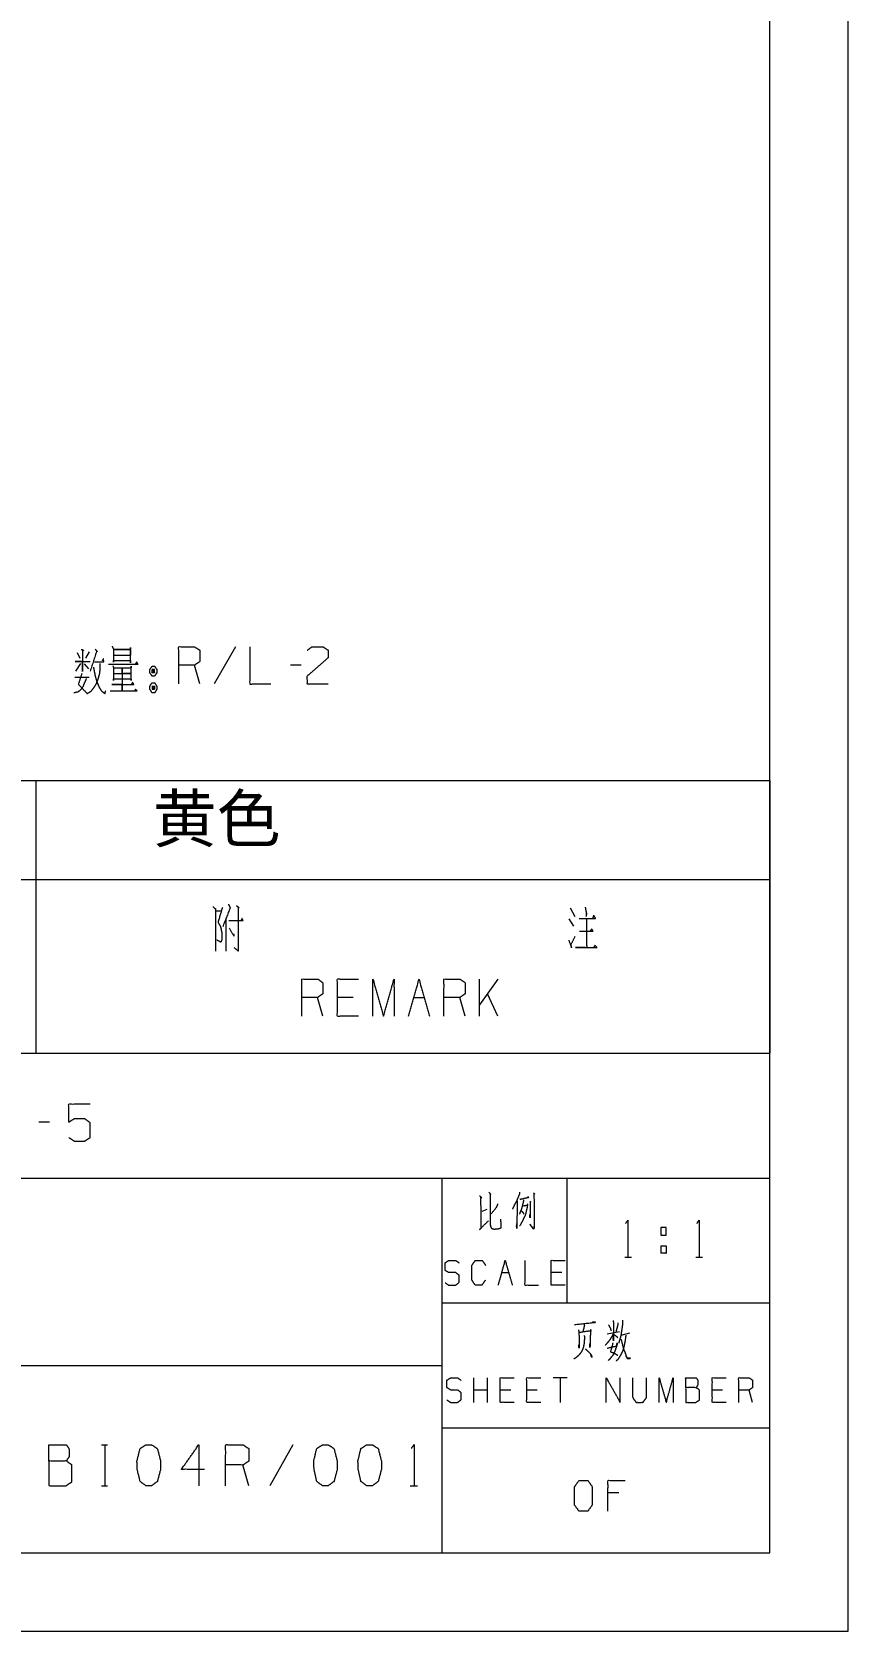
# Paper-space layout 'SHT3' of a CAD drawing. Header units: millimetres. Extents: x 0 to 210, y 0 to 297.
# Drawn here: x 157.7 to 210, y 0 to 102.4 of the extents above; entities that cross this region are included whole.
import ezdxf

# ---------------------------------------------------------------- set-up
doc = ezdxf.new("R2010")
doc.units = ezdxf.units.MM
doc.layers.add('101', color=7, linetype='Continuous', true_color=0xffffff)

psp = doc.layouts.new('SHT3')

# ---------------------------------------------------------------- linework, layer by layer
at = {"layer": '101', "color": 133, "linetype": 'Continuous', "lineweight": 18}
for p, q in [((210, 0), (210, 297)), ((205, 5), (205, 292)), ((25, 37), (205, 37)), ((25, 29), (205, 29)), ((184, 29), (184, 5)), ((192, 29), (192, 21)), ((184, 21), (205, 21)), ((75, 17), (184, 17)), ((184, 13), (205, 13)), ((25, 5), (205, 5)), ((25, 5), (205, 5)), ((0, 0), (210, 0))]:
    psp.add_line(p, q, dxfattribs=at)
at = {"layer": '101', "color": 72, "linetype": 'Continuous', "lineweight": 18}
for p, q in [((160.65, 62.64), (160.81, 62.29)), ((161.4, 62.69), (161.17, 62.29)), ((170.77, 63.01), (169.42, 60.64)), ((160.85, 61.94), (160.53, 61.44)), ((161.08, 61.91), (161.36, 61.59)), ((168.49, 60.64), (168.16, 61.84)), ((174.98, 61.84), (174.31, 61.84)), ((160.5, 61.06), (161.41, 61.06)), ((128, 54.46), (158, 54.46)), ((158, 54.46), (158, 48.11)), ((158, 54.46), (205, 54.46)), ((205, 54.46), (205, 48.11)), ((128, 48.11), (158, 48.11)), ((158, 48.11), (158, 37)), ((158, 48.11), (205, 48.11)), ((205, 48.11), (205, 37)), ((169.52, 46.1), (169.87, 46.1)), ((170.84, 46.45), (171.02, 46.3)), ((192.21, 46.3), (192.51, 45.75)), ((170.17, 45.6), (170.17, 43.53)), ((192.12, 45.6), (192.42, 45.12)), ((187.58, 41.74), (186.41, 40.09)), ((186.41, 39.36), (186.41, 41.74)), ((176.37, 39.36), (176.04, 40.56)), ((178.31, 40.56), (177.31, 40.56)), ((182.19, 40.56), (182.87, 40.56)), ((185.48, 39.36), (185.14, 40.56)), ((187.58, 39.36), (186.91, 40.79)), ((128, 37), (158, 37)), ((158, 37), (205, 37)), ((158.86, 32.57), (158.19, 32.57)), ((186.57, 26.88), (186.89, 27.01)), ((198.01, 24.65), (198.01, 24.18)), ((198.01, 24.65), (198.35, 24.65)), ((195.7, 23.93), (196.13, 23.93)), ((200.25, 23.93), (200.68, 23.93)), ((187.83, 22.95), (188.27, 22.95)), ((191.67, 22.95), (191, 22.95)), ((194.57, 19.02), (195.36, 19.18)), ((195.48, 18.95), (196.02, 19.08)), ((186.03, 14.64), (186.03, 16.21)), ((186.92, 15.43), (186.03, 15.43)), ((186.92, 14.64), (186.92, 16.21)), ((188.4, 15.43), (187.73, 15.43)), ((190.09, 15.43), (189.43, 15.43)), ((192.01, 16.21), (191.12, 16.21)), ((191.57, 16.21), (191.57, 14.64)), ((201.97, 15.43), (201.31, 15.43)), ((203.89, 14.64), (203.67, 15.43)), ((162.21, 11.92), (162.58, 11.92)), ((162.41, 11.92), (162.41, 9.3)), ((174.46, 11.92), (172.98, 9.3)), ((171.63, 9.3), (171.26, 10.63)), ((162.21, 9.3), (162.58, 9.3)), ((181.97, 9.3), (182.44, 9.3)), ((195.32, 8.85), (194.63, 8.85))]:
    psp.add_line(p, q, dxfattribs=at)
for points, knots in [([(160.9, 62.84), (161.06, 62.76), (160.99, 62.81), (160.99, 61.41), (160.99, 62.06), (160.5, 62.06), (161.48, 62.06)], [0, 0, 0.046315, 0.069119, 0.437816, 0.608996, 0.739332, 1, 1]), ([(161.79, 62.86), (161.94, 62.69), (161.89, 62.74), (161.48, 61.46)], [0, 0, 0.143537, 0.18777, 1, 1]), ([(162.88, 63.04), (162.97, 62.86), (162.97, 62.01), (162.97, 62.14), (164.06, 62.14), (164.06, 61.99), (164.06, 62.96), (164.06, 62.84), (162.97, 62.84), (164.06, 62.84), (164.06, 62.46), (162.97, 62.46)], [0, 0, 0.027306, 0.1457, 0.16311, 0.315748, 0.336641, 0.472445, 0.489856, 0.642493, 0.79513, 0.847363, 1, 1]), ([(167.15, 60.64), (167.15, 63.01), (168.16, 63.01), (168.49, 62.79), (168.49, 62.06), (168.16, 61.84), (167.15, 61.84)], [0, 0, 0.400951, 0.571035, 0.639278, 0.761674, 0.829917, 1, 1]), ([(171.7, 63.01), (171.7, 60.64), (173.04, 60.64)], [0, 0, 0.638733, 1, 1]), ([(175.37, 62.79), (175.69, 63.01), (176.38, 63.01), (176.71, 62.79), (176.71, 62.31), (175.35, 61.11), (175.37, 60.64), (176.71, 60.64)], [0, 0, 0.069693, 0.192977, 0.265274, 0.350227, 0.67474, 0.759752, 1, 1]), ([(162.1, 61.94), (162.1, 61.64), (162.07, 61.31), (161.98, 60.96), (161.84, 60.61), (161.68, 60.36), (161.5, 60.14), (161.26, 59.99)], [0, 0, 0.134095, 0.280225, 0.441581, 0.610311, 0.742764, 0.870658, 1, 1]), ([(161.68, 61.71), (161.73, 61.46), (161.79, 61.16), (161.89, 60.81), (162.03, 60.46), (162.19, 60.19), (162.42, 60.01), (162.47, 60.19)], [0, 0, 0.122116, 0.267685, 0.442437, 0.62281, 0.774614, 0.912625, 1, 1]), ([(161.75, 62.04), (162.35, 62.04), (162.32, 62.24), (162.24, 62.11)], [0, 0, 0.634137, 0.848457, 1, 1]), ([(162.65, 61.89), (164.54, 61.89), (164.45, 62.04), (164.36, 61.89)], [0, 0, 0.844517, 0.922258, 1, 1]), ([(162.93, 61.79), (162.97, 61.66), (162.97, 60.84), (162.97, 60.96), (164.1, 60.96), (164.1, 60.84), (164.1, 61.76), (164.1, 61.64), (162.97, 61.64), (162.97, 61.29), (164.1, 61.29), (163.53, 61.29), (163.53, 61.64), (163.53, 60.14), (163.53, 60.59), (162.86, 60.59), (164.27, 60.59), (164.19, 60.74), (164.11, 60.59)], [0, 0, 0.011506, 0.084582, 0.095654, 0.195852, 0.206924, 0.288858, 0.29993, 0.400128, 0.43113, 0.531328, 0.581427, 0.612428, 0.745293, 0.785152, 0.844644, 0.969891, 0.985311, 1, 1]), ([(165.6, 61.76), (165.44, 61.76), (165.3, 61.56), (165.3, 61.34), (165.44, 61.14), (165.6, 61.14), (165.74, 61.34), (165.74, 61.56), (165.6, 61.76)], [0, 0, 0.091007, 0.231143, 0.359869, 0.500003, 0.59101, 0.731141, 0.859867, 1, 1]), ([(165.44, 61.34), (165.6, 61.34), (165.44, 61.56), (165.44, 61.34)], [0, 0, 0.241155, 0.658896, 1, 1]), ([(165.6, 61.34), (165.6, 61.56), (165.44, 61.56)], [0, 0, 0.585829, 1, 1]), ([(161.24, 60.99), (161.1, 60.69), (161.01, 60.46), (160.85, 60.24), (160.69, 60.11), (160.42, 60.06)], [0, 0, 0.251054, 0.43404, 0.642625, 0.795773, 1, 1]), ([(160.94, 61.31), (160.72, 60.61), (161.26, 60.04)], [0, 0, 0.483237, 1, 1]), ([(165.74, 60.49), (165.6, 60.71), (165.44, 60.71), (165.3, 60.49), (165.3, 60.29), (165.44, 60.06), (165.6, 60.06), (165.74, 60.29), (165.74, 60.49)], [0, 0, 0.149199, 0.238509, 0.387711, 0.5, 0.649202, 0.738512, 0.887711, 1, 1]), ([(165.44, 60.49), (165.44, 60.29), (165.6, 60.29)], [0, 0, 0.556992, 1, 1]), ([(165.6, 60.49), (165.44, 60.49), (165.6, 60.29), (165.6, 60.49)], [0, 0, 0.258814, 0.674595, 1, 1]), ([(162.75, 60.19), (164.47, 60.19), (164.38, 60.29), (164.31, 60.14)], [0, 0, 0.851382, 0.917654, 1, 1]), ([(169.34, 46.38), (169.5, 46.22), (169.5, 43.53)], [0, 0, 0.074912, 1, 1]), ([(169.94, 46.33), (169.66, 45.37), (169.77, 45.2), (169.84, 45.02), (169.87, 44.85), (169.91, 44.68), (169.91, 44.48), (169.91, 44.25), (169.84, 44.1), (169.59, 44.23)], [0, 0, 0.379816, 0.458223, 0.530548, 0.598959, 0.667372, 0.744009, 0.830226, 0.89377, 1, 1]), ([(170.33, 46.53), (170.44, 46.3), (169.96, 45.08)], [0, 0, 0.1591, 1, 1]), ([(170.95, 46.35), (170.95, 43.53), (170.69, 43.75)], [0, 0, 0.890401, 1, 1]), ([(193.17, 46.35), (193.26, 45.87), (193.27, 45.98), (193.22, 45.75)], [0, 0, 0.592187, 0.716659, 1, 1]), ([(170.35, 45.48), (171.27, 45.48), (171.2, 45.62), (171.14, 45.5)], [0, 0, 0.752925, 0.888766, 1, 1]), ([(193.26, 45.6), (193.26, 43.75), (192.55, 43.75), (193.94, 43.75), (193.8, 43.9), (193.71, 43.75)], [0, 0, 0.426897, 0.590045, 0.912257, 0.959827, 1, 1]), ([(192.78, 45.62), (193.84, 45.62), (193.71, 45.83), (193.66, 45.65)], [0, 0, 0.717264, 0.876322, 1, 1]), ([(170.37, 45), (170.69, 44.48), (170.7, 44.58), (170.61, 44.6)], [0, 0, 0.760435, 0.886228, 1, 1]), ([(192.12, 44.23), (192.3, 43.73), (192.27, 43.95), (192.53, 44.48)], [0, 0, 0.393933, 0.563116, 1, 1]), ([(192.8, 44.8), (193.68, 44.8), (193.59, 44.95), (193.5, 44.83)], [0, 0, 0.729814, 0.873584, 1, 1]), ([(175.03, 39.36), (175.03, 41.74), (176.04, 41.74), (176.37, 41.51), (176.37, 40.79), (176.04, 40.56), (175.03, 40.56)], [0, 0, 0.400952, 0.571037, 0.639278, 0.761674, 0.829915, 1, 1]), ([(178.65, 39.36), (177.31, 39.36), (177.31, 41.74), (178.65, 41.74)], [0, 0, 0.265392, 0.734608, 1, 1]), ([(179.58, 39.36), (179.58, 41.74), (180.25, 39.36), (180.93, 41.74), (180.93, 39.36)], [0, 0, 0.245192, 0.5, 0.754808, 1, 1]), ([(184.13, 39.36), (184.13, 41.74), (185.14, 41.74), (185.48, 41.51), (185.48, 40.79), (185.14, 40.56), (184.13, 40.56)], [0, 0, 0.400952, 0.571037, 0.639278, 0.761674, 0.829915, 1, 1]), ([(160.11, 31.59), (160.45, 31.37), (161.14, 31.37), (161.47, 31.59), (161.47, 32.54), (161.14, 32.79), (160.45, 32.79), (160.11, 32.57), (160.11, 33.74), (161.47, 33.74)], [0, 0, 0.062228, 0.168343, 0.230572, 0.376816, 0.441265, 0.547381, 0.609609, 0.79049, 1, 1]), ([(186.41, 27.86), (186.56, 27.73), (186.47, 27.77), (186.5, 25.79), (186.41, 25.7), (186.97, 26.26)], [0, 0, 0.060255, 0.090729, 0.71461, 0.752496, 1, 1]), ([(187.01, 28.09), (187.13, 27.94), (187.08, 27.98), (187.08, 27.55), (187.08, 27.11), (187.08, 26.92), (187.08, 26.57), (187.08, 26.43), (187.08, 26.41), (187.08, 26.33), (187.1, 25.93), (187.14, 25.83), (187.2, 25.77), (187.33, 25.73), (187.6, 25.75), (187.79, 25.81), (187.8, 25.83), (187.77, 26.37)], [0, 0, 0.050888, 0.067372, 0.186119, 0.304865, 0.358583, 0.451883, 0.491466, 0.49712, 0.519738, 0.627249, 0.657961, 0.681273, 0.718989, 0.79117, 0.845839, 0.852764, 1, 1]), ([(188.97, 28.09), (188.96, 27.98), (188.78, 27.53), (188.63, 27.26), (188.52, 27.01)], [0, 0, 0.089069, 0.504979, 0.766001, 1, 1]), ([(188.99, 27.67), (189.01, 27.65), (189.04, 27.65), (189.56, 27.77), (189.51, 27.77), (189.44, 27.73)], [0, 0, 0.049781, 0.090425, 0.822292, 0.883256, 1, 1]), ([(189.86, 28.06), (189.92, 27.98), (189.89, 27.96), (189.91, 25.91), (189.91, 25.89), (189.89, 25.77), (189.86, 25.73), (189.63, 26.04), (189.86, 25.75), (189.89, 25.83)], [0, 0, 0.031371, 0.042462, 0.676474, 0.682878, 0.721568, 0.737253, 0.857567, 0.972831, 1, 1]), ([(187.08, 26.62), (187.51, 27.15), (187.58, 27.34)], [0, 0, 0.77398, 1, 1]), ([(188.81, 27.53), (188.8, 25.77), (188.78, 25.89), (188.78, 25.91), (188.8, 26.1)], [0, 0, 0.841012, 0.900786, 0.910681, 1, 1]), ([(189.22, 27.61), (189.23, 27.57), (189.16, 27.28), (189.09, 27.01), (189.01, 26.82), (188.96, 26.68)], [0, 0, 0.044894, 0.350479, 0.635591, 0.840224, 1, 1]), ([(189.22, 27.22), (189.51, 27.28), (189.48, 27.34), (189.45, 27.11), (189.4, 26.91), (189.37, 26.74), (189.31, 26.57), (189.23, 26.43), (189.16, 26.26), (189.09, 26.14), (189.01, 25.99), (188.96, 25.93)], [0, 0, 0.158182, 0.194476, 0.315843, 0.429568, 0.518472, 0.611327, 0.697145, 0.792857, 0.869066, 0.954883, 1, 1]), ([(189.07, 26.91), (189.2, 26.78), (189.23, 26.68)], [0, 0, 0.6273, 1, 1]), ([(189.64, 27.51), (189.67, 27.46), (189.64, 27.44), (189.64, 26.45), (189.63, 26.55), (189.64, 26.68)], [0, 0, 0.038712, 0.066084, 0.824707, 0.904517, 1, 1]), ([(195.77, 26.1), (195.91, 26.3), (195.91, 23.93)], [0, 0, 0.09349, 1, 1]), ([(198.01, 25.35), (198.01, 25.83), (198.35, 25.83), (198.35, 25.35), (198.01, 25.35)], [0, 0, 0.292908, 0.5, 0.792908, 1, 1]), ([(200.33, 26.1), (200.47, 26.3), (200.47, 23.93)], [0, 0, 0.09349, 1, 1]), ([(198.35, 24.65), (198.35, 24.18), (198.01, 24.18)], [0, 0, 0.585816, 1, 1]), ([(184.2, 22.3), (184.42, 22.15), (184.88, 22.15), (185.1, 22.32), (185.1, 22.78), (184.88, 22.95), (184.43, 22.95), (184.2, 23.09), (184.2, 23.57), (184.43, 23.72), (184.88, 23.72), (185.1, 23.57)], [0, 0, 0.068033, 0.184053, 0.254519, 0.372335, 0.442802, 0.555844, 0.62637, 0.748394, 0.81892, 0.931963, 1, 1]), ([(186.79, 22.47), (186.56, 22.15), (186.13, 22.15), (185.91, 22.47), (185.91, 23.41), (186.13, 23.72), (186.58, 23.72), (186.8, 23.41)], [0, 0, 0.114566, 0.243364, 0.357934, 0.638584, 0.753153, 0.88543, 1, 1]), ([(187.61, 22.15), (188.05, 23.72), (188.5, 22.15)], [0, 0, 0.499999, 1, 1]), ([(189.3, 23.72), (189.3, 22.15), (190.19, 22.15)], [0, 0, 0.638737, 1, 1]), ([(191.89, 22.15), (191, 22.15), (191, 23.72), (191.89, 23.72)], [0, 0, 0.265388, 0.734612, 1, 1]), ([(192.48, 19.62), (193.82, 19.76), (193.76, 19.78), (193.62, 19.76)], [0, 0, 0.865803, 0.905501, 1, 1]), ([(193.09, 19.68), (193.12, 19.55), (193.02, 19.16)], [0, 0, 0.238945, 1, 1]), ([(194.66, 19.6), (194.79, 19.37), (194.82, 19.22)], [0, 0, 0.640218, 1, 1]), ([(194.96, 19.87), (194.99, 19.72), (194.99, 18.58), (194.96, 18.73), (194.99, 18.85)], [0, 0, 0.094654, 0.823642, 0.918295, 1, 1]), ([(195.26, 19.72), (195.26, 19.62), (195.14, 19.14)], [0, 0, 0.174306, 1, 1]), ([(195.56, 19.91), (195.56, 19.78), (195.55, 19.55), (195.51, 19.27), (195.46, 18.95), (195.4, 18.71), (195.33, 18.48), (195.32, 18.42)], [0, 0, 0.081859, 0.232245, 0.425428, 0.632112, 0.800315, 0.957949, 1, 1]), ([(193.11, 18.91), (193.14, 18.79), (193.12, 18.75), (193.11, 18.46), (193.06, 18.21), (193.02, 18.06), (192.95, 17.92), (192.86, 17.77), (192.71, 17.61), (192.56, 17.48), (192.45, 17.42)], [0, 0, 0.073226, 0.098425, 0.264943, 0.409701, 0.496587, 0.589742, 0.686971, 0.813796, 0.923946, 1, 1]), ([(192.74, 19.29), (192.77, 19.12), (192.78, 18.69), (192.78, 18.44), (192.78, 18.11), (192.77, 18.19), (192.77, 18.33)], [0, 0, 0.119124, 0.427225, 0.603184, 0.837795, 0.897357, 1, 1]), ([(192.77, 19.12), (193.56, 19.24), (193.52, 19.29), (193.5, 18.93), (193.5, 18.91), (193.5, 18.73), (193.5, 18.56), (193.49, 18.33), (193.47, 18.15), (193.46, 18.23), (193.49, 18.42)], [0, 0, 0.351979, 0.378529, 0.533489, 0.542597, 0.624564, 0.697424, 0.797813, 0.880033, 0.917027, 1, 1]), ([(194.98, 19.04), (194.85, 18.81), (194.72, 18.6), (194.58, 18.44), (194.45, 18.29)], [0, 0, 0.287233, 0.555137, 0.786183, 1, 1]), ([(194.57, 18.11), (195.2, 18.25), (195.21, 18.44), (195.21, 18.35), (195.14, 18.11), (195.04, 17.84), (194.93, 17.63), (194.82, 17.51), (194.72, 17.38), (194.64, 17.32)], [0, 0, 0.304469, 0.392577, 0.431617, 0.55371, 0.68947, 0.798366, 0.878841, 0.95475, 1, 1]), ([(194.95, 18.46), (194.79, 17.88), (194.89, 17.84), (195.01, 17.8), (195.13, 17.73), (195.27, 17.65)], [0, 0, 0.529111, 0.626299, 0.735529, 0.852099, 1, 1]), ([(194.99, 19), (195.17, 18.87), (195.26, 18.77)], [0, 0, 0.613114, 1, 1]), ([(195.77, 18.95), (195.73, 18.6), (195.68, 18.35), (195.64, 18.15), (195.58, 17.96), (195.46, 17.71), (195.36, 17.53), (195.24, 17.36), (195.15, 17.28)], [0, 0, 0.194372, 0.332632, 0.448612, 0.555646, 0.70616, 0.822691, 0.933849, 1, 1]), ([(195.45, 18.69), (195.48, 18.64), (195.62, 18.06), (195.73, 17.8), (195.83, 17.51), (195.86, 17.44), (196.08, 17.46), (195.86, 17.48), (195.78, 17.61)], [0, 0, 0.026719, 0.34174, 0.493478, 0.65546, 0.691638, 0.807834, 0.92403, 1, 1]), ([(193.18, 18.06), (193.38, 17.88), (193.5, 17.75), (193.56, 17.67), (193.6, 17.51), (193.52, 17.71)], [0, 0, 0.292978, 0.473572, 0.580854, 0.762109, 1, 1]), ([(184.32, 14.79), (184.54, 14.64), (185, 14.64), (185.22, 14.8), (185.22, 15.27), (185, 15.43), (184.56, 15.43), (184.32, 15.58), (184.32, 16.06), (184.56, 16.21), (185, 16.21), (185.22, 16.06)], [0, 0, 0.068037, 0.184053, 0.254519, 0.372335, 0.442801, 0.555843, 0.62637, 0.748394, 0.81892, 0.931963, 1, 1]), ([(188.62, 14.64), (187.73, 14.64), (187.73, 16.21), (188.62, 16.21)], [0, 0, 0.265391, 0.734609, 1, 1]), ([(190.32, 14.64), (189.43, 14.64), (189.43, 16.21), (190.32, 16.21)], [0, 0, 0.265391, 0.734609, 1, 1]), ([(194.52, 14.64), (194.52, 16.21), (195.41, 14.64), (195.41, 16.21)], [0, 0, 0.317574, 0.682426, 1, 1]), ([(196.21, 16.21), (196.21, 14.95), (196.43, 14.64), (196.87, 14.64), (197.1, 14.95), (197.1, 16.21)], [0, 0, 0.33715, 0.438597, 0.557783, 0.66285, 1, 1]), ([(197.91, 14.64), (197.91, 16.21), (198.36, 14.64), (198.8, 16.21), (198.8, 14.64)], [0, 0, 0.245192, 0.5, 0.754808, 1, 1]), ([(199.61, 15.58), (199.61, 16.21), (200.28, 16.21), (200.38, 16.06), (200.38, 15.75), (200.28, 15.58), (199.61, 15.58), (199.61, 14.64), (200.26, 14.64), (200.49, 14.79), (200.49, 15.43), (200.28, 15.58)], [0, 0, 0.115918, 0.238848, 0.272469, 0.330428, 0.366583, 0.489513, 0.66339, 0.784161, 0.833486, 0.952454, 1, 1]), ([(202.2, 14.64), (201.31, 14.64), (201.31, 16.21), (202.2, 16.21)], [0, 0, 0.265388, 0.734612, 1, 1]), ([(203, 14.64), (203, 16.21), (203.67, 16.21), (203.89, 16.06), (203.89, 15.58), (203.67, 15.43), (203, 15.43)], [0, 0, 0.400954, 0.571038, 0.639279, 0.761675, 0.829916, 1, 1]), ([(158.83, 10.88), (158.83, 11.92), (159.95, 11.92), (160.12, 11.68), (160.12, 11.15), (159.95, 10.88), (158.83, 10.88), (158.83, 9.3), (159.93, 9.3), (160.3, 9.55), (160.3, 10.63), (159.95, 10.88)], [0, 0, 0.115917, 0.238847, 0.272469, 0.330427, 0.366583, 0.489513, 0.663388, 0.784161, 0.833485, 0.952453, 1, 1]), ([(165.41, 9.3), (165.78, 9.58), (165.98, 10.35), (165.98, 10.88), (165.78, 11.68), (165.41, 11.92), (165.04, 11.92), (164.67, 11.68), (164.47, 10.88), (164.49, 10.35), (164.67, 9.58), (165.04, 9.3), (165.41, 9.3)], [0, 0, 0.067526, 0.183972, 0.260584, 0.380944, 0.446142, 0.500307, 0.565504, 0.685864, 0.762529, 0.87831, 0.945836, 1, 1]), ([(168.8, 10.35), (167.32, 10.35), (168.43, 11.92), (168.43, 9.3)], [0, 0, 0.245869, 0.565294, 1, 1]), ([(170.15, 9.3), (170.15, 11.92), (171.26, 11.92), (171.63, 11.68), (171.63, 10.88), (171.26, 10.63), (170.15, 10.63)], [0, 0, 0.400952, 0.571035, 0.639278, 0.761674, 0.829916, 1, 1]), ([(176.72, 9.3), (177.09, 9.58), (177.29, 10.35), (177.29, 10.88), (177.09, 11.68), (176.72, 11.92), (176.35, 11.92), (175.98, 11.68), (175.79, 10.88), (175.81, 10.35), (175.98, 9.58), (176.35, 9.3), (176.72, 9.3)], [0, 0, 0.067525, 0.183972, 0.260584, 0.380944, 0.446142, 0.500307, 0.565504, 0.685864, 0.762529, 0.87831, 0.945836, 1, 1]), ([(179.55, 9.3), (179.92, 9.58), (180.12, 10.35), (180.12, 10.88), (179.92, 11.68), (179.55, 11.92), (179.18, 11.92), (178.81, 11.68), (178.62, 10.88), (178.64, 10.35), (178.81, 9.58), (179.18, 9.3), (179.55, 9.3)], [0, 0, 0.067525, 0.183971, 0.260583, 0.380942, 0.446139, 0.500303, 0.565504, 0.685863, 0.762528, 0.878308, 0.945836, 1, 1]), ([(182.05, 11.7), (182.21, 11.92), (182.21, 9.3)], [0, 0, 0.093489, 1, 1]), ([(192.78, 7.67), (193.34, 7.67), (193.62, 8.06), (193.62, 9.24), (193.34, 9.64), (192.78, 9.64), (192.49, 9.24), (192.49, 8.06), (192.78, 7.67)], [0, 0, 0.102686, 0.191621, 0.409478, 0.498413, 0.601099, 0.691621, 0.909478, 1, 1]), ([(194.63, 7.67), (194.63, 9.64), (195.74, 9.64)], [0, 0, 0.638731, 1, 1])]:
    psp.add_open_spline(points, degree=1, knots=knots, dxfattribs=at)
psp.add_open_spline([(181.86, 39.36), (182.53, 41.74), (183.2, 39.36)], degree=1, dxfattribs=at)

# ---------------------------------------------------------------- texts
at = {"lineweight": 18, "insert": (165.48, 53.51), "char_height": 3, "width": 25.0393, "attachment_point": 1}
psp.add_mtext('{\\fSimSun|b0|i0|c134|p2;黄色}', dxfattribs=at)

doc.saveas('drawing.dxf')
